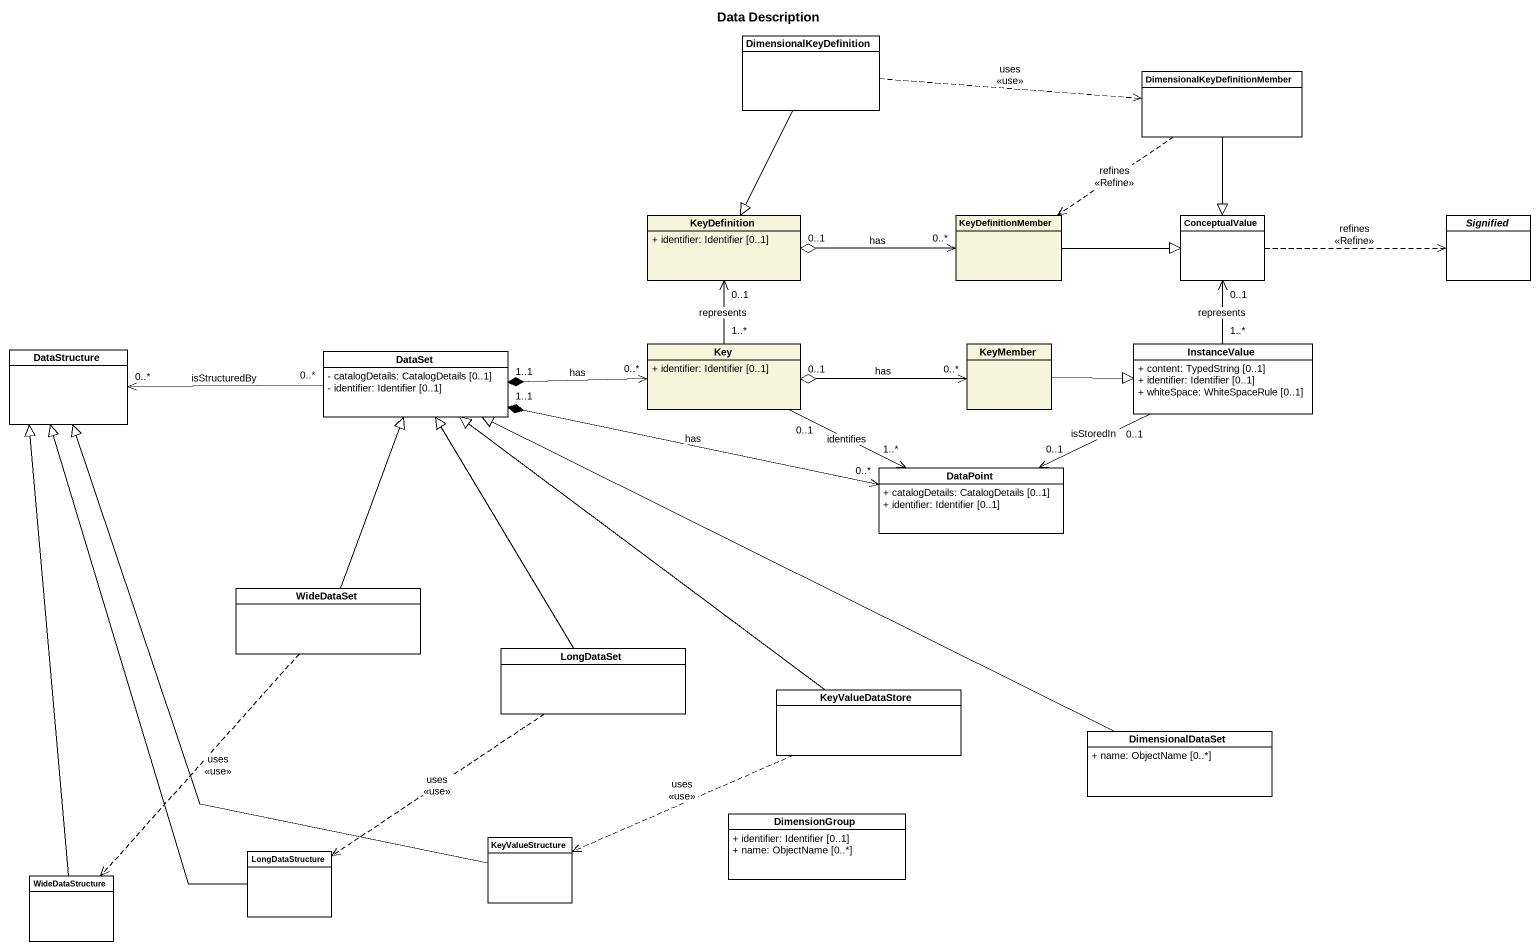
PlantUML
@startuml
title Data Description
hide circle
hide empty members
skinparam classAttributeIconSize 0
class DimensionalKeyDefinition
class "DimensionalKeyDefinitionMember" as DimensionalKeyDefinitionMemb
class KeyDefinition #F5F5DC {
  + identifier: Identifier [0..1]
}
class KeyDefinitionMember #F5F5DC
class ConceptualValue
abstract class Signified
class DataStructure
class DataSet {
  - catalogDetails: CatalogDetails [0..1]
  - identifier: Identifier [0..1]
}
class Key #F5F5DC {
  + identifier: Identifier [0..1]
}
class KeyMember #F5F5DC
class InstanceValue {
  + content: TypedString [0..1]
  + identifier: Identifier [0..1]
  + whiteSpace: WhiteSpaceRule [0..1]
}
class DataPoint {
  + catalogDetails: CatalogDetails [0..1]
  + identifier: Identifier [0..1]
}
class WideDataSet
class LongDataSet
class KeyValueDataStore
class DimensionalDataSet {
  + name: ObjectName [0..*]
}
class KeyValueStructure
class DimensionGroup {
  + identifier: Identifier [0..1]
  + name: ObjectName [0..*]
}
class WideDataStructure
class LongDataStructure
DimensionalKeyDefinition .right.> DimensionalKeyDefinitionMemb : uses\n<<use>>
DimensionalKeyDefinition --|> KeyDefinition
DimensionalKeyDefinitionMemb ..> KeyDefinitionMember : refines\n<<Refine>>
DimensionalKeyDefinitionMemb --|> ConceptualValue
KeyDefinitionMember "0..*" <-left-o "0..1" KeyDefinition : has
KeyDefinitionMember -right-|> ConceptualValue
ConceptualValue .right.> Signified : refines\n<<Refine>>
DataSet "0..*" -left-> "0..*" DataStructure : isStructuredBy
Key "1..*" -up-> "0..1" KeyDefinition : represents
Key "0..*" <-left-* "1..1" DataSet : has
Key "0..1" -right-> "1..*" DataPoint : identifies
KeyMember "0..*" <-left-o "0..1" Key : has
KeyMember -right-|> InstanceValue
InstanceValue "1..*" -up-> "0..1" ConceptualValue : represents
InstanceValue "0..1" -left-> "0..1" DataPoint : isStoredIn
DataPoint "0..*" <-left-* "1..1" DataSet : has
WideDataSet -up-|> DataSet
WideDataSet ..> WideDataStructure : uses\n<<use>>
LongDataSet -up-|> DataSet
LongDataSet ..> LongDataStructure : uses\n<<use>>
KeyValueDataStore -up-|> DataSet
KeyValueDataStore .left.> KeyValueStructure : uses\n<<use>>
DimensionalDataSet -left-|> DataSet
KeyValueStructure -up-|> DataStructure
WideDataStructure -up-|> DataStructure
LongDataStructure -up-|> DataStructure
@enduml
